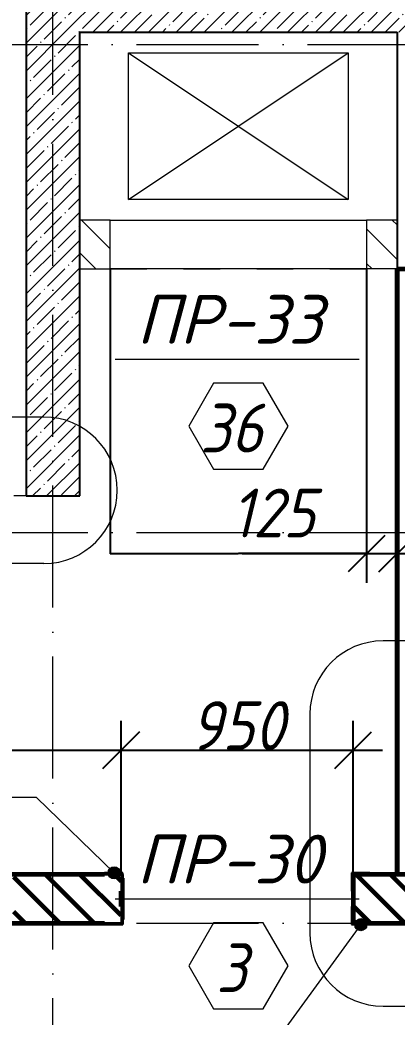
# Model space of a CAD drawing. Header units: millimetres. Extents: x 12986 to 523328, y -9759 to 30092.
# Drawn here: x 146722 to 148267, y 13015 to 17100 of the extents above; entities that cross this region are included whole.
import ezdxf

# ---------------------------------------------------------------- set-up
doc = ezdxf.new("R2010")
doc.units = ezdxf.units.MM
doc.linetypes.add('50_200_ШТРИХ_1Т_ш5_п1_п1_', pattern=[700, 500, -100, 0, -100])
doc.linetypes.add('Штрих короткий', pattern=[300, 150, -150])
for name, color, linetype, lineweight in [('5) Блок ячеистый', 160, 'Continuous', 60), ('A-ANNO-DIMS', 7, 'Continuous', 9), ('A-ANNO-SYMB', 7, 'Continuous', 9), ('A-DETL-2', 7, 'Continuous', 5), ('A-DOOR-2', 7, 'Continuous', 5), ('A-DOOR-3', 7, 'Штрих короткий', 5), ('A-DOOR-IDEN', 7, 'Continuous', 9), ('A-FLOR', 7, 'Continuous', 9), ('A-GENM', 7, 'Continuous', 9), ('A-GENM-1', 7, 'Continuous', 25), ('A-GENM-IDEN', 7, 'Continuous', 9), ('A-WALL-1', 7, 'Continuous', 25), ('A-WALL-PATT-1', 7, 'Continuous', 5), ('I-WALL', 7, 'Continuous', 5), ('Оси-2', 7, '50_200_ШТРИХ_1Т_ш5_п1_п1_', 9)]:
    doc.layers.add(name, color=color, linetype=linetype, lineweight=lineweight)
for name, color, linetype, lineweight, true_color in [('A-WALL-11', 7, 'Continuous', 13, 0x800000), ('A-WALL-2', 7, 'Continuous', 13, 0x000000), ('A-WALL-PATT-2', 7, 'Continuous', 5, 0xce0000)]:
    doc.layers.add(name, color=color, linetype=linetype, lineweight=lineweight, true_color=true_color)
doc.styles.add('ISOCPEUR_I_3', font='isocpeui.ttf', dxfattribs={"width": 0.9, "height": 200})
doc.styles.add('ISOCPEUR_I_5', font='isocpeui.ttf', dxfattribs={"height": 200})
doc.dimstyles.new('ISO-2_0_0_9К_СРЕДНИЙ_6', dxfattribs={"dimscale": 304.8, "dimtxt": 199.196235, "dimasz": 0.492126, "dimexe": 0.393701, "dimexo": 0, "dimgap": 0, "dimtad": 1, "dimdec": 0, "dimzin": 0, "dimdsep": 46, "dimtxsty": 'ISOCPEUR_I_3', "dimblk1": 'OBLIQUE', "dimblk2": 'OBLIQUE', "dimsah": 1, "dimcen": 0.09, "dimdle": 0.393701, "dimazin": 0, "dimtfac": 1, "dimtdec": 4, "dimtix": 1, "dimtmove": 1, "dimatfit": 3, "dimfxl": 1, "dimtvp": 1, "dimtolj": 1, "dimtzin": 0, "dimarcsym": 2})
doc.dimstyles.new('ISO-2_0_0_9К_СРЕДНИЙ_7', dxfattribs={"dimscale": 304.8, "dimtxt": 199.196235, "dimasz": 0.492126, "dimexe": 0.393701, "dimexo": 0, "dimgap": 0, "dimtad": 1, "dimdec": 0, "dimzin": 0, "dimdsep": 46, "dimtxsty": 'ISOCPEUR_I_3', "dimblk1": 'OBLIQUE', "dimblk2": 'OBLIQUE', "dimsah": 1, "dimcen": 0.09, "dimdle": 0.393701, "dimazin": 0, "dimtfac": 1, "dimtdec": 4, "dimtix": 1, "dimtmove": 0, "dimatfit": 3, "dimfxl": 1, "dimtvp": 1, "dimtolj": 1, "dimtzin": 0, "dimarcsym": 2})
doc.dimstyles.get("Standard").update_dxf_attribs({"dimtxt": 0.18, "dimasz": 0.18, "dimexe": 0.18, "dimexo": 0.0625, "dimgap": 0.09, "dimtad": 0, "dimtih": 1, "dimtoh": 1, "dimdec": 4, "dimzin": 0, "dimdsep": 46, "dimtxsty": 'Standard', "dimcen": 0.09, "dimadec": 0, "dimazin": 0, "dimtfac": 1, "dimtdec": 4, "dimtofl": 0, "dimtmove": 0, "dimatfit": 3, "dimfxl": 1, "dimtolj": 1, "dimtzin": 0, "dimarcsym": 0})
pattern_1 = [(45, (61996.89, 0), (-57.02463, 57.02463), []), (45, (62053.92, 0), (-57.02463, 57.02463), [100.806, -20.161, 3.353, -16.808])]
pattern_2 = [(135, (61996.89, 0), (-70.71068, -70.71068), [])]

# ---------------------------------------------------------------- blocks, each defined once
blk = doc.blocks.new('Фахверк_СКБ_Уголок - Ф-15_200х4030 h _потолок _3_900_-26977597-АР1_Кладочный план 1 этажа')
at = {"layer": 'A-GENM-1'}
for p, q in [((200, 156), (125, 156)), ((125, 156), (125, 81)), ((131, 81), (131, 150)), ((131, 150), (200, 150)), ((200, 150), (200, 156)), ((125, 81), (131, 81)), ((131, 19), (125, 19)), ((125, 19), (125, -56)), ((131, -50), (131, 19)), ((125, -56), (200, -56)), ((200, -50), (131, -50)), ((200, -56), (200, -50))]:
    blk.add_line(p, q, dxfattribs=at)
blk = doc.blocks.new('Фахверк_СКБ_Уголок_Тип 2 - СМ-3_200х2230h-26671997-АР1_Кладочный план 1 этажа')
at = {"layer": 'A-GENM-1'}
for p, q in [((125, 156), (125, 81)), ((200, 156), (125, 156)), ((131, 81), (131, 150)), ((131, 150), (200, 150)), ((200, 150), (200, 156)), ((125, 81), (131, 81)), ((131, 19), (125, 19)), ((125, 19), (125, -56)), ((131, -50), (131, 19)), ((125, -56), (200, -56)), ((200, -50), (131, -50)), ((200, -56), (200, -50))]:
    blk.add_line(p, q, dxfattribs=at)
blk = doc.blocks.new('Стойка_Влож_Полоса боковая - Полоса-27101091-АР1_Кладочный план 1 этажа')
at = {"layer": 'A-GENM'}
for p, q in [((-5, 85), (0, 85)), ((-5, -85), (-5, 85)), ((0, 31), (0, -31)), ((0, -85), (-5, -85))]:
    blk.add_line(p, q, dxfattribs=at)
blk = doc.blocks.new('Проем_Дверь_БезПР - 1050х1120 h_штора-27027231-АР1_Кладочный план 1 этажа')
at = {"layer": 'A-DOOR-3'}
for p, q in [((525, 100), (-525, 100)), ((525, -100), (-525, -100))]:
    blk.add_line(p, q, dxfattribs=at)
blk = doc.blocks.new('AAR_СКБ_Марка_Двери_Перемычка и проем - Марка перемычки и проема-25306769-АР1_Кладочный план 1 этажа')
at = {"layer": 'A-DOOR-IDEN'}
for p, q in [((-5, 0), (5, 0)), ((-0.968, -0.984), (-1.986, -2.747)), ((1.067, -0.984), (-0.968, -0.984)), ((2.085, -2.747), (1.067, -0.984)), ((-1.986, -2.747), (-0.968, -4.509)), ((1.067, -4.509), (2.085, -2.747)), ((-0.968, -4.509), (1.067, -4.509))]:
    blk.add_line(p, q, dxfattribs=at)
blk = doc.blocks.new('DIMBLOCK642-АР1_Кладочный план 1 этажа')
at = {"layer": 'A-ANNO-DIMS', "color": 0, "lineweight": -2, "transparency": 16777216}
for p, q in [((147091.9, 16079.9), (147091.9, 14913.5)), ((148141.9, 16079.9), (148141.9, 14913.5)), ((147092.1, 14913.7), (147616.2, 14913.7)), ((148141.7, 14913.7), (147617.6, 14913.7))]:
    blk.add_line(p, q, dxfattribs=at)
at = {"layer": 'A-ANNO-DIMS', "color": 0, "transparency": 16777216}
for points in [[(147092.1, 14913.7), (147092.1, 14913.6), (147091.9, 14913.7)], [(148141.7, 14913.7), (148141.7, 14913.6), (148141.9, 14913.7)]]:
    blk.add_solid(points, dxfattribs=at)
at = {"layer": 'Defpoints', "color": 0, "transparency": 16777216}
for p in [(147091.9, 16080), (148141.9, 16080), (148141.9, 14913.7)]:
    blk.add_point(p, dxfattribs=at)
at = {"layer": 'A-ANNO-DIMS', "color": 0, "transparency": 16777216, "insert": (147616.9, 14913.7), "char_height": 0.18, "width": 560.814, "attachment_point": 5}
blk.add_mtext('\\A1;1050.0000', dxfattribs=at)
blk = doc.blocks.new('_Oblique')
at = {"color": 0, "linetype": 'ByBlock', "lineweight": -2}
blk.add_line((-0.5, -0.5), (0.5, 0.5), dxfattribs=at)
blk = doc.blocks.new('DIMBLOCK643-АР1_Кладочный план 1 этажа')
at = {"layer": 'A-ANNO-DIMS', "color": 0, "lineweight": -2, "transparency": 16777216}
for p, q in [((148141.9, 16080), (148141.9, 14793.7)), ((148266.9, 15019.7), (148266.9, 14793.7)), ((147632.8, 14913.7), (148141.9, 14913.7)), ((148021.9, 14913.7), (148386.9, 14913.7))]:
    blk.add_line(p, q, dxfattribs=at)
at = {"layer": 'Defpoints', "color": 0, "transparency": 16777216}
for p in [(148141.9, 16080), (148266.9, 15019.7), (148266.9, 14913.7)]:
    blk.add_point(p, dxfattribs=at)
at = {"layer": 'A-ANNO-DIMS', "color": 0, "lineweight": -2, "transparency": 16777216, "xscale": 150, "yscale": 150, "zscale": 150, "rotation": 180}
blk.add_blockref('_Oblique', (148141.9, 14913.7), dxfattribs=at)
at = {"layer": 'A-ANNO-DIMS', "color": 0, "lineweight": -2, "transparency": 16777216, "xscale": 150, "yscale": 150, "zscale": 150}
blk.add_blockref('_Oblique', (148266.9, 14913.7), dxfattribs=at)
at = {"layer": 'A-ANNO-DIMS', "color": 0, "transparency": 16777216, "insert": (147586.7, 15180.3), "char_height": 200, "width": 409.118, "attachment_point": 1, "line_spacing_factor": 1.149209, "style": 'ISOCPEUR_I_3'}
blk.add_mtext('\\A1;125', dxfattribs=at)
blk = doc.blocks.new('DIMBLOCK644-АР1_Кладочный план 1 этажа')
at = {"layer": 'A-ANNO-DIMS', "color": 0, "lineweight": -2, "transparency": 16777216}
for p, q in [((148366.9, 14913.7), (149210.7, 15726.5)), ((149210.7, 15726.5), (149593, 15726.5)), ((148266.9, 15019.7), (148266.9, 14793.7)), ((148466.9, 15019.7), (148466.9, 14793.7)), ((148146.9, 14913.7), (148586.9, 14913.7))]:
    blk.add_line(p, q, dxfattribs=at)
at = {"layer": 'Defpoints', "color": 0, "transparency": 16777216}
for p in [(148266.9, 15019.7), (148466.9, 15019.7), (148466.9, 14913.7)]:
    blk.add_point(p, dxfattribs=at)
at = {"layer": 'A-ANNO-DIMS', "color": 0, "lineweight": -2, "transparency": 16777216, "xscale": 150, "yscale": 150, "zscale": 150, "rotation": 180}
blk.add_blockref('_Oblique', (148266.9, 14913.7), dxfattribs=at)
at = {"layer": 'A-ANNO-DIMS', "color": 0, "lineweight": -2, "transparency": 16777216, "xscale": 150, "yscale": 150, "zscale": 150}
blk.add_blockref('_Oblique', (148466.9, 14913.7), dxfattribs=at)
at = {"layer": 'A-ANNO-DIMS', "color": 0, "transparency": 16777216, "insert": (149210.7, 15993.2), "char_height": 200, "width": 455.087, "attachment_point": 1, "line_spacing_factor": 1.149209, "style": 'ISOCPEUR_I_3'}
blk.add_mtext('\\A1;200', dxfattribs=at)
blk = doc.blocks.new('DIMBLOCK756-АР1_Кладочный план 1 этажа')
at = {"layer": 'A-ANNO-DIMS', "color": 0, "lineweight": -2, "transparency": 16777216}
for p, q in [((141641.9, 13606), (141641.9, 14229.3)), ((147136.9, 13608), (147136.9, 14229.3)), ((141521.9, 14109.3), (147256.9, 14109.3))]:
    blk.add_line(p, q, dxfattribs=at)
at = {"layer": 'Defpoints', "color": 0, "transparency": 16777216}
for p in [(147136.9, 14109.3), (141641.9, 13606), (147136.9, 13608)]:
    blk.add_point(p, dxfattribs=at)
at = {"layer": 'A-ANNO-DIMS', "color": 0, "lineweight": -2, "transparency": 16777216, "xscale": 150, "yscale": 150, "zscale": 150, "rotation": 180}
blk.add_blockref('_Oblique', (141641.9, 14109.3), dxfattribs=at)
at = {"layer": 'A-ANNO-DIMS', "color": 0, "lineweight": -2, "transparency": 16777216, "xscale": 150, "yscale": 150, "zscale": 150}
blk.add_blockref('_Oblique', (147136.9, 14109.3), dxfattribs=at)
at = {"layer": 'A-ANNO-DIMS', "color": 0, "transparency": 16777216, "insert": (144389.4, 14209.3), "char_height": 200, "width": 625.17, "attachment_point": 5, "style": 'ISOCPEUR_I_3'}
blk.add_mtext('\\A1;5495', dxfattribs=at)
blk = doc.blocks.new('DIMBLOCK757-АР1_Кладочный план 1 этажа')
at = {"layer": 'A-ANNO-DIMS', "color": 0, "lineweight": -2, "transparency": 16777216}
for p, q in [((147136.9, 13608), (147136.9, 14229.3)), ((148086.9, 13600), (148086.9, 14229.3)), ((147016.9, 14109.3), (148206.9, 14109.3))]:
    blk.add_line(p, q, dxfattribs=at)
at = {"layer": 'Defpoints', "color": 0, "transparency": 16777216}
for p in [(148086.9, 14109.3), (147136.9, 13608), (148086.9, 13600)]:
    blk.add_point(p, dxfattribs=at)
at = {"layer": 'A-ANNO-DIMS', "color": 0, "lineweight": -2, "transparency": 16777216, "xscale": 150, "yscale": 150, "zscale": 150, "rotation": 180}
blk.add_blockref('_Oblique', (147136.9, 14109.3), dxfattribs=at)
at = {"layer": 'A-ANNO-DIMS', "color": 0, "lineweight": -2, "transparency": 16777216, "xscale": 150, "yscale": 150, "zscale": 150}
blk.add_blockref('_Oblique', (148086.9, 14109.3), dxfattribs=at)
at = {"layer": 'A-ANNO-DIMS', "color": 0, "transparency": 16777216, "insert": (147611.9, 14209.3), "char_height": 200, "width": 455.087, "attachment_point": 5, "style": 'ISOCPEUR_I_3'}
blk.add_mtext('\\A1;950', dxfattribs=at)

msp = doc.modelspace()

# ---------------------------------------------------------------- hatches: boundary and pattern name
at = {"layer": '5) Блок ячеистый'}
h = msp.add_hatch(dxfattribs=at)
h.set_pattern_fill('FP_3', color=256, style=0, pattern_type=2)
h.set_pattern_definition(pattern_2)
h.paths.add_polyline_path([(150196.89328, 13400.00001), (150406.89328, 13400.00001), (150406.89328, 13600.00001), (150196.89328, 13600.00001), (150196.89328, 13469.00001)], flags=0)
h.paths.add_polyline_path([(148086.89328, 13400.00001), (148616.85344, 13400.05313), (148616.85344, 13600.00001), (148086.89328, 13600.00001), (148086.89328, 13469.00001)], flags=0)
h.paths.add_polyline_path([(147136.89328, 13400.00001), (147136.89328, 13600.00001), (146696.89328, 13600.00001), (146696.89328, 13400.00001), (147067.89328, 13400.00001)], flags=0)
h.paths.add_polyline_path([(149427.89328, 13400.00001), (149496.89328, 13400.00001), (149496.89328, 13600.00001), (149316.89328, 13600.00001), (149316.89328, 13400.00001), (149385.89328, 13400.00001)], flags=0)
at = {"layer": 'A-GENM-IDEN'}
h = msp.add_hatch(color=256, dxfattribs=at)
edge = h.paths.add_edge_path(flags=0)
edge.add_arc((147107.89328, 13606.00001), 25, 0, 360)
h = msp.add_hatch(color=256, dxfattribs=at)
edge = h.paths.add_edge_path(flags=0)
edge.add_arc((148118.39328, 13394.00001), 25, 0, 360)
at = {"layer": 'A-WALL-PATT-1'}
h = msp.add_hatch(dxfattribs=at)
h.set_pattern_fill('FP_1', color=256, style=0, pattern_type=2)
h.set_pattern_definition(pattern_1)
h.paths.add_polyline_path([(148326.02422, 17050.00001), (148376.89328, 17050.00001), (148376.89328, 17270.00001), (146746.89328, 17270.00001), (146746.89328, 17050.00001), (148266.89328, 17050.00001)], flags=0)
h = msp.add_hatch(dxfattribs=at)
h.set_pattern_fill('FP_1', color=256, style=0, pattern_type=2)
h.set_pattern_definition(pattern_1)
h.paths.add_polyline_path([(146966.89328, 15150.00007), (146966.89328, 17050.00001), (146746.89328, 17050.00001), (146746.89328, 15150.00007), (146793.75859, 15150.00007)], flags=0)
at = {"layer": 'A-WALL-PATT-2'}
h = msp.add_hatch(dxfattribs=at)
h.set_pattern_fill('FP_3', color=256, style=0, pattern_type=2)
h.set_pattern_definition(pattern_2)
h.paths.add_polyline_path([(148266.89328, 16080), (148266.89328, 16280), (148141.89328, 16280), (148141.89328, 16080)], flags=0)
h.paths.add_polyline_path([(147091.89328, 16080), (147091.89328, 16280), (146966.89328, 16280), (146966.89328, 16080)], flags=0)

# ---------------------------------------------------------------- linework, layer by layer
at = {"layer": '5) Блок ячеистый'}
for p, q in [((148266.89328, 16080), (148266.89328, 13600.00001)), ((147067.89328, 13600.00001), (141716.89331, 13600.00001)), ((148266.89328, 13600.00001), (148155.89328, 13600.00001)), ((147136.89328, 13469.00001), (147136.89328, 13531.00001)), ((148086.89328, 13531.00001), (148086.89328, 13469.00001)), ((141716.89331, 13400.00001), (147067.89328, 13400.00001)), ((148155.89328, 13400.00001), (148547.85344, 13400.00001))]:
    msp.add_line(p, q, dxfattribs=at)
for points in [[(148266.89328, 16080), (148466.89328, 16080), (148466.89328, 13600.00001), (148266.89328, 13600.00001)], [(148616.85344, 13600.00001), (148086.89328, 13600.00001), (148086.89328, 13400), (148616.85344, 13400)]]:
    msp.add_lwpolyline(points, close=True, dxfattribs=at)
at = {"layer": 'A-ANNO-SYMB'}
for p, q in [((150221.5476, 14556.47576), (148209.85959, 14556.47576)), ((147909.85959, 14256.47576), (147909.85959, 13359.84753)), ((148209.85959, 13059.84753), (150221.5476, 13059.84753))]:
    msp.add_line(p, q, dxfattribs=at)
for centre, start, end in [((148209.85959, 14256.47576), 90, 180), ((148209.85959, 13359.84753), 180, 270)]:
    msp.add_arc(centre, 300, start, end, dxfattribs=at)
at = {"layer": 'A-DETL-2'}
for p, q in [((147166.89328, 16965.00001), (148066.89328, 16965.00001)), ((147166.89328, 16365.00001), (147166.89328, 16965.00001)), ((147166.89328, 16365.00001), (148066.89328, 16965.00001)), ((147166.89328, 16965.00001), (148066.89328, 16365.00001)), ((148066.89328, 16965.00001), (148066.89328, 16365.00001)), ((148066.89328, 16365.00001), (147166.89328, 16365.00001)), ((146820.45582, 15473.3887), (146620.45582, 15473.3887)), ((146820.45582, 14873.3887), (146620.45582, 14873.3887))]:
    msp.add_line(p, q, dxfattribs=at)
for start, end in [(0, 90), (270, 0)]:
    msp.add_arc((146820.45582, 15173.3887), 300, start, end, dxfattribs=at)
at = {"layer": 'A-FLOR'}
msp.add_line((146746.89328, 15150.00007), (146696.89328, 15150.00007), dxfattribs=at)
at = {"layer": 'A-GENM-IDEN'}
for p, q in [((146789.76627, 13914.76837), (146511.63926, 13914.76837)), ((147107.89328, 13606.00001), (146789.76627, 13914.76837)), ((148118.39328, 13394.00001), (147752.87672, 12892.90579))]:
    msp.add_line(p, q, dxfattribs=at)
for centre in [(147107.89328, 13606.00001), (148118.39328, 13394.00001)]:
    msp.add_circle(centre, 25, dxfattribs=at)
at = {"layer": 'A-WALL-1'}
for p, q in [((146746.89328, 20280), (146746.89328, 15150.00007)), ((146966.89328, 17050.00001), (148266.89328, 17050.00001)), ((146966.89328, 15150.00007), (146966.89328, 17050.00001)), ((148266.89328, 17050.00001), (148266.89328, 16080)), ((148266.89328, 16080), (148486.89328, 16080)), ((146746.89328, 15150.00007), (146966.89328, 15150.00007))]:
    msp.add_line(p, q, dxfattribs=at)
at = {"layer": 'A-WALL-11', "lineweight": 25}
msp.add_lwpolyline([(147142.89328, 13394.00001), (130641.89328, 13394.00001), (130641.89328, 13600.00001), (147142.89328, 13600.00001)], close=True, dxfattribs=at)
at = {"layer": 'A-WALL-2'}
for p, q in [((147091.89328, 16280), (146966.89328, 16280)), ((147091.89328, 16080), (147091.89328, 16280)), ((148266.89328, 16280), (148141.89328, 16280)), ((148141.89328, 16280), (148141.89328, 16080)), ((146966.89328, 16080), (147091.89328, 16080)), ((148266.89328, 16080), (148141.89328, 16080))]:
    msp.add_line(p, q, dxfattribs=at)
at = {"layer": 'I-WALL'}
for p, q in [((147091.89328, 16280), (148141.89328, 16280)), ((148141.89328, 16080), (147091.89328, 16080))]:
    msp.add_line(p, q, dxfattribs=at)
at = {"layer": 'Оси-2'}
for p, q in [((146856.89325, -2810), (146856.89325, 28636.94316)), ((57586.89328, 17000.00007), (187948.52131, 17000.00007)), ((57586.89328, 15000), (187948.52131, 15000)), ((57586.89328, 13400), (187948.52131, 13400))]:
    msp.add_line(p, q, dxfattribs=at)

# ---------------------------------------------------------------- block references
at = {"layer": 'A-DOOR-2', "rotation": 180}
msp.add_blockref('Проем_Дверь_БезПР - 1050х1120 h_штора-27027231-АР1_Кладочный план 1 этажа', (147616.89328, 16180), dxfattribs=at)
at = {"layer": 'A-DOOR-IDEN', "xscale": 99.99999999999993, "yscale": 99.99999999999993, "zscale": 99.99999999999993}
for p in [(147611.89328, 15710.97382), (147611.89328, 13500.00001)]:
    msp.add_blockref('AAR_СКБ_Марка_Двери_Перемычка и проем - Марка перемычки и проема-25306769-АР1_Кладочный план 1 этажа', p, dxfattribs=at)
at = {"layer": 'A-GENM', "rotation": 180}
msp.add_blockref('Стойка_Влож_Полоса боковая - Полоса-27101091-АР1_Кладочный план 1 этажа', (147142.89328, 13500.00001), dxfattribs=at)
at = {"layer": 'A-GENM-1', "rotation": 180}
msp.add_blockref('Фахверк_СКБ_Уголок_Тип 2 - СМ-3_200х2230h-26671997-АР1_Кладочный план 1 этажа', (147267.89328, 13550.00001), dxfattribs=at)
at = {"layer": 'A-GENM-1'}
msp.add_blockref('Фахверк_СКБ_Уголок - Ф-15_200х4030 h _потолок _3_900_-26977597-АР1_Кладочный план 1 этажа', (147955.89328, 13450.00001), dxfattribs=at)

# ---------------------------------------------------------------- texts
at = {"layer": 'A-DOOR-IDEN', "char_height": 200, "attachment_point": 1, "style": 'ISOCPEUR_I_3'}
for s, insert, width in [('36', (147459.99476, 15528.33244), 317.46825), ('\\fISOCPEUR|b0|i1|c204|p34|;\\W.9;3', (147525.69476, 13317.35863), 158.734125)]:
    msp.add_mtext(s, dxfattribs=dict(at, insert=insert, width=width))
at = {"layer": 'A-GENM-IDEN', "char_height": 200, "attachment_point": 1, "style": 'ISOCPEUR_I_5'}
for s, insert, width in [('ПР', (147199.60835, 15973.44778), 416.8775), ('-33', (147543.56669, 15973.44778), 529.11375), ('ПР', (147199.60835, 13762.47397), 416.8775), ('-30', (147543.56669, 13762.47397), 529.11375)]:
    msp.add_mtext(s, dxfattribs=dict(at, insert=insert, width=width))

# ---------------------------------------------------------------- dimensions: what is measured, and where the dimension line sits
at = {"layer": 'A-ANNO-DIMS'}
dim = msp.add_linear_dim(base=(148141.89328, 14913.65356), p1=(147091.89328, 16080), p2=(148141.89328, 16080), dimstyle='Standard', dxfattribs=at)
dim.commit()
dim.dimension.update_dxf_attribs({"geometry": 'DIMBLOCK642-АР1_Кладочный план 1 этажа', "text_midpoint": (147616.89328, 14913.65356)})
for base, p1, p2, override, picture, middle in [((148266.89328, 14913.65356), (148141.89328, 16080), (148266.89328, 15019.71957), {"dimpost": '<>', "dimfxl": 1067.623336}, 'DIMBLOCK643-АР1_Кладочный план 1 этажа', (147791.26493, 14695.88551)), ((148466.89328, 14913.65356), (148266.89328, 15019.71957), (148466.89328, 15019.71957), {"dimpost": '<>', "dimfxl": 200}, 'DIMBLOCK644-АР1_Кладочный план 1 этажа', (149210.66915, 15726.49578))]:
    dim = msp.add_linear_dim(base=base, p1=p1, p2=p2, dimstyle='ISO-2_0_0_9К_СРЕДНИЙ_6', override=override, dxfattribs=at)
    dim.commit()
    dim.dimension.update_dxf_attribs({"geometry": picture, "text_midpoint": middle, "dimtype": 160})
for base, p1, p2, override, picture, middle in [((147136.89328, 14109.25877), (141641.89331, 13606.00001), (147136.89328, 13608.00001), {"dimpost": '<>', "dimfxl": 5495.000336}, 'DIMBLOCK756-АР1_Кладочный план 1 этажа', (144389.3933, 14209.25877)), ((148086.89328, 14109.25877), (147136.89328, 13608.00001), (148086.89328, 13600.00001), {"dimpost": '<>', "dimfxl": 950.033684}, 'DIMBLOCK757-АР1_Кладочный план 1 этажа', (147611.89328, 14209.25877))]:
    dim = msp.add_linear_dim(base=base, p1=p1, p2=p2, dimstyle='ISO-2_0_0_9К_СРЕДНИЙ_7', override=override, dxfattribs=at)
    dim.commit()
    dim.dimension.update_dxf_attribs({"geometry": picture, "text_midpoint": middle})

doc.saveas('drawing.dxf')
